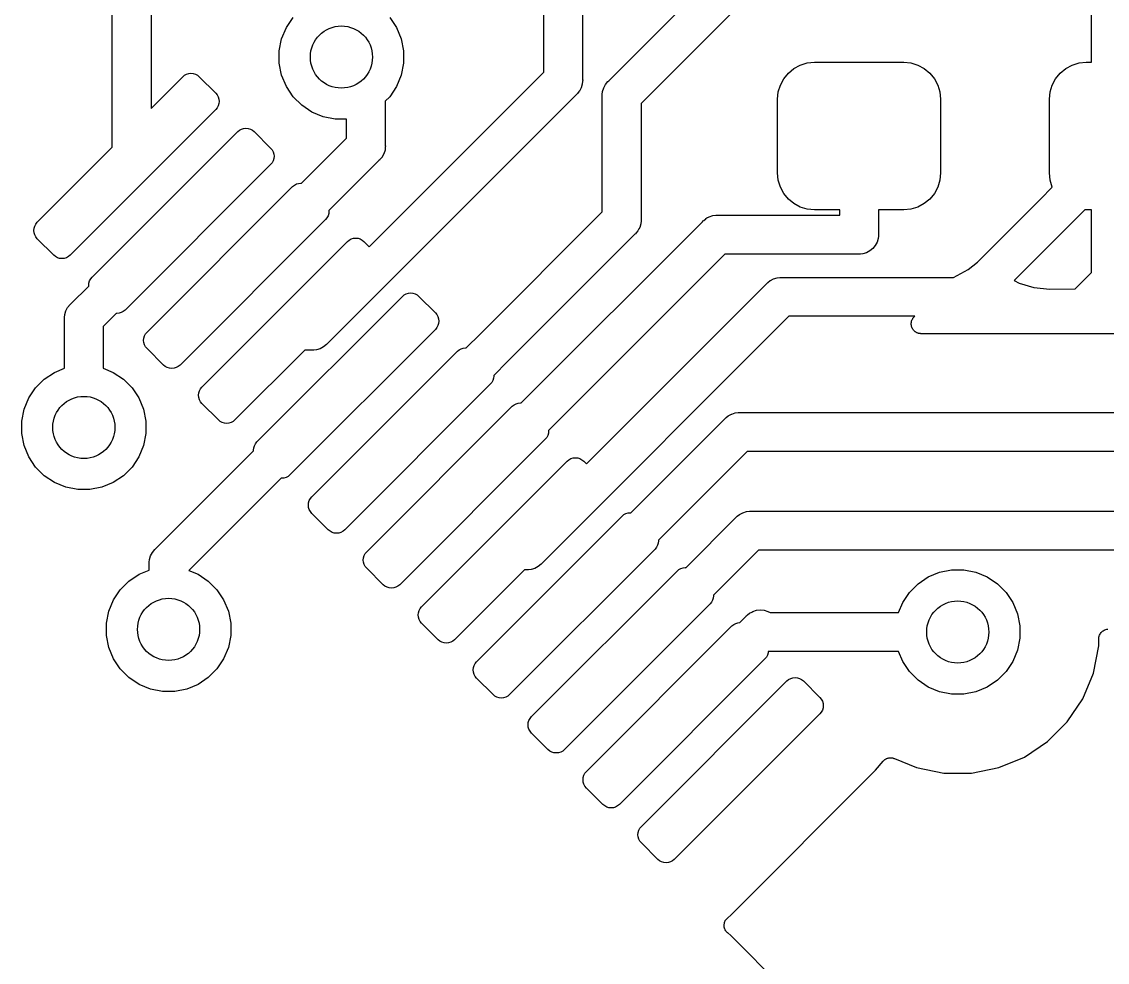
# Model space of a CAD drawing. Extents: x 1 to 139, y -76 to -1.
# Drawn here: x 21.28 to 28.27, y -65.64 to -59.59 of the extents above; entities that cross this region are included whole.
import ezdxf

# ---------------------------------------------------------------- set-up
doc = ezdxf.new("R2010")
doc.units = 0
doc.header["$MEASUREMENT"] = 0
doc.layers.add('BLACK', color=7, linetype='CONTINUOUS')

msp = doc.modelspace()

# ---------------------------------------------------------------- linework, layer by layer
at = {"layer": 'BLACK', "linetype": 'CONTINUOUS'}
for p, q in [((25.058, -59.9703), (27.18, -57.8482)), ((27.3891, -57.9927), (25.267, -60.1148)), ((24.64, -59.914), (24.64, -58.285)), ((24.89, -58.285), (24.89, -59.9597)), ((21.8618, -60.397), (21.8618, -59.462)), ((22.1118, -59.462), (22.1118, -60.147)), ((28.166, -59.85), (28.166, -59.4477)), ((22.983, -59.6269), (23.0268, -59.5614)), ((23.6482, -59.5614), (23.692, -59.6269)), ((22.9529, -59.6997), (22.983, -59.6269)), ((23.692, -59.6269), (23.7221, -59.6997)), ((22.9375, -59.777), (22.9529, -59.6997)), ((23.7221, -59.6997), (23.7375, -59.777)), ((22.9375, -59.8558), (22.9375, -59.777)), ((23.7375, -59.777), (23.7375, -59.8558)), ((22.9529, -59.9331), (22.9375, -59.8558)), ((23.7375, -59.8558), (23.7221, -59.9331)), ((26.2506, -59.89), (26.2916, -59.8681)), ((26.2916, -59.8681), (26.3362, -59.8546)), ((26.3362, -59.8546), (26.3825, -59.85)), ((26.3825, -59.85), (26.9575, -59.85)), ((26.9575, -59.85), (27.0038, -59.8546)), ((27.0038, -59.8546), (27.0484, -59.8681)), ((27.0484, -59.8681), (27.0894, -59.89)), ((28.0006, -59.89), (28.0416, -59.8681)), ((28.0416, -59.8681), (28.0862, -59.8546)), ((28.0862, -59.8546), (28.1325, -59.85)), ((28.1325, -59.85), (28.166, -59.85)), ((22.1118, -60.147), (22.3162, -59.9426)), ((22.3162, -59.9426), (22.3275, -59.9333)), ((22.3275, -59.9333), (22.3405, -59.9263)), ((22.3405, -59.9263), (22.3546, -59.9221)), ((22.3546, -59.9221), (22.3692, -59.9206)), ((22.3692, -59.9206), (22.3838, -59.9221)), ((22.3838, -59.9221), (22.3979, -59.9263)), ((22.3979, -59.9263), (22.4109, -59.9333)), ((22.4109, -59.9333), (22.4222, -59.9426)), ((22.4222, -59.9426), (22.5283, -60.0487)), ((22.983, -60.0059), (22.9529, -59.9331)), ((23.5168, -61.0372), (24.64, -59.914)), ((23.7221, -59.9331), (23.692, -60.0059)), ((26.1631, -59.9966), (26.185, -59.9556)), ((26.185, -59.9556), (26.2146, -59.9196)), ((26.2146, -59.9196), (26.2506, -59.89)), ((27.0894, -59.89), (27.1254, -59.9196)), ((27.1254, -59.9196), (27.155, -59.9556)), ((27.155, -59.9556), (27.1769, -59.9966)), ((27.9131, -59.9966), (27.935, -59.9556)), ((27.935, -59.9556), (27.9646, -59.9196)), ((27.9646, -59.9196), (28.0006, -59.89)), ((23.0268, -60.0714), (22.983, -60.0059)), ((23.692, -60.0059), (23.6482, -60.0714)), ((24.881, -60.0139), (24.8694, -60.0356)), ((24.8882, -59.9903), (24.881, -60.0139)), ((24.89, -59.9719), (24.8882, -59.9903)), ((24.89, -59.9597), (24.8906, -59.9658)), ((24.8906, -59.9658), (24.89, -59.9719)), ((24.89, -59.9719), (24.89, -59.9719)), ((25.0188, -60.0385), (25.026, -60.0149)), ((25.026, -60.0149), (25.0376, -59.9932)), ((25.0376, -59.9932), (25.0532, -59.9742)), ((25.0532, -59.9742), (25.058, -59.9703)), ((26.1496, -60.0412), (26.1631, -59.9966)), ((27.1769, -59.9966), (27.1904, -60.0412)), ((27.8996, -60.0412), (27.9131, -59.9966)), ((22.5283, -60.0487), (22.5376, -60.06)), ((22.5376, -60.06), (22.5446, -60.073)), ((22.5446, -60.073), (22.5488, -60.0871)), ((22.5488, -60.0871), (22.5503, -60.1017)), ((23.0825, -60.1271), (23.0268, -60.0714)), ((24.8491, -60.0585), (23.2457, -61.6618)), ((23.6482, -60.0714), (23.62, -60.0996)), ((24.8538, -60.0546), (24.8491, -60.0585)), ((24.8577, -60.0499), (24.8538, -60.0546)), ((24.8689, -60.0362), (24.8577, -60.0499)), ((24.8577, -60.0499), (24.8577, -60.0499)), ((24.8694, -60.0356), (24.8689, -60.0362)), ((25.0164, -60.063), (25.017, -60.0569)), ((25.017, -60.0691), (25.0164, -60.063)), ((25.017, -60.0569), (25.0188, -60.0385)), ((25.017, -60.0569), (25.017, -60.0569)), ((25.017, -60.8126), (25.017, -60.0691)), ((26.145, -60.0875), (26.1496, -60.0412)), ((26.145, -60.5625), (26.145, -60.0875)), ((27.1904, -60.0412), (27.195, -60.0875)), ((27.195, -60.0875), (27.195, -60.5625)), ((27.895, -60.0875), (27.8996, -60.0412)), ((27.895, -60.5625), (27.895, -60.0875)), ((22.5283, -60.1547), (21.5914, -61.0916)), ((22.5376, -60.1434), (22.5283, -60.1547)), ((22.5446, -60.1304), (22.5376, -60.1434)), ((22.5488, -60.1163), (22.5446, -60.1304)), ((22.5503, -60.1017), (22.5488, -60.1163)), ((23.148, -60.1709), (23.0825, -60.1271)), ((23.62, -60.0996), (23.62, -60.384)), ((25.267, -60.1148), (25.267, -60.8583)), ((23.2208, -60.201), (23.148, -60.1709)), ((23.2981, -60.2164), (23.2208, -60.201)), ((23.37, -60.2164), (23.2981, -60.2164)), ((23.37, -60.3383), (23.37, -60.2164)), ((21.7328, -61.2331), (22.6697, -60.2962)), ((22.6697, -60.2962), (22.6811, -60.2868)), ((22.6811, -60.2868), (22.6941, -60.2799)), ((22.6941, -60.2799), (22.7081, -60.2756)), ((22.7081, -60.2756), (22.7228, -60.2742)), ((22.7228, -60.2742), (22.7374, -60.2756)), ((22.7374, -60.2756), (22.7515, -60.2799)), ((22.7515, -60.2799), (22.7644, -60.2868)), ((22.7644, -60.2868), (22.7758, -60.2962)), ((22.7758, -60.2962), (22.8819, -60.4022)), ((23.0802, -60.6281), (23.37, -60.3383)), ((21.3793, -60.8795), (21.8618, -60.397)), ((22.8819, -60.4022), (22.8912, -60.4136)), ((22.8912, -60.4136), (22.8981, -60.4266)), ((22.8981, -60.4266), (22.9024, -60.4406)), ((22.9024, -60.4406), (22.9038, -60.4553)), ((23.611, -60.4382), (23.6004, -60.458)), ((23.6182, -60.4146), (23.611, -60.4382)), ((23.62, -60.3962), (23.6182, -60.4146)), ((23.62, -60.384), (23.6206, -60.3901)), ((23.6206, -60.3901), (23.62, -60.3962)), ((23.62, -60.3962), (23.62, -60.3962)), ((22.8819, -60.5083), (21.9449, -61.4452)), ((22.8912, -60.4969), (22.8819, -60.5083)), ((22.8981, -60.484), (22.8912, -60.4969)), ((22.9024, -60.4699), (22.8981, -60.484)), ((22.9038, -60.4553), (22.9024, -60.4699)), ((23.5791, -60.4828), (23.257, -60.8049)), ((23.5838, -60.4789), (23.5791, -60.4828)), ((23.5877, -60.4742), (23.5838, -60.4789)), ((23.5994, -60.4599), (23.5877, -60.4742)), ((23.5877, -60.4742), (23.5877, -60.4742)), ((23.6004, -60.458), (23.5994, -60.4599)), ((26.1496, -60.6088), (26.145, -60.5625)), ((27.195, -60.5625), (27.1904, -60.6088)), ((27.8996, -60.6088), (27.895, -60.5625)), ((22.0864, -61.5866), (23.0233, -60.6497)), ((23.0233, -60.6497), (23.0347, -60.6404)), ((23.0347, -60.6404), (23.0476, -60.6334)), ((23.0476, -60.6334), (23.0617, -60.6292)), ((23.0617, -60.6292), (23.0763, -60.6277)), ((23.0763, -60.6277), (23.0802, -60.6281)), ((26.1631, -60.6534), (26.1496, -60.6088)), ((26.185, -60.6944), (26.1631, -60.6534)), ((27.1769, -60.6534), (27.155, -60.6944)), ((27.1904, -60.6088), (27.1769, -60.6534)), ((27.8369, -60.7313), (27.9137, -60.6545)), ((27.9131, -60.6534), (27.8996, -60.6088)), ((27.9137, -60.6545), (27.9131, -60.6534)), ((26.2146, -60.7304), (26.185, -60.6944)), ((27.155, -60.6944), (27.1254, -60.7304)), ((26.2506, -60.76), (26.2146, -60.7304)), ((26.2916, -60.7819), (26.2506, -60.76)), ((26.3362, -60.7954), (26.2916, -60.7819)), ((26.3825, -60.8), (26.3362, -60.7954)), ((27.0038, -60.7954), (26.9575, -60.8)), ((27.0484, -60.7819), (27.0038, -60.7954)), ((27.0894, -60.76), (27.0484, -60.7819)), ((27.1254, -60.7304), (27.0894, -60.76)), ((27.4327, -61.1355), (27.8369, -60.7313)), ((27.8369, -60.7313), (27.8369, -60.7313)), ((23.2354, -60.8618), (22.2985, -61.7988)), ((23.2447, -60.8505), (23.2354, -60.8618)), ((23.2517, -60.8375), (23.2447, -60.8505)), ((23.2559, -60.8234), (23.2517, -60.8375)), ((23.2574, -60.8088), (23.2559, -60.8234)), ((23.257, -60.8049), (23.2574, -60.8088)), ((24.2298, -61.6), (25.017, -60.8126)), ((25.267, -60.8583), (25.2676, -60.8644)), ((25.2676, -60.8644), (25.267, -60.8705)), ((25.6696, -60.8673), (25.6826, -60.8566)), ((25.6826, -60.8566), (25.6838, -60.8556)), ((25.6838, -60.8556), (25.6904, -60.8521)), ((25.6838, -60.8556), (25.6838, -60.8556)), ((25.6838, -60.8556), (25.6838, -60.8556)), ((25.6904, -60.8521), (25.7055, -60.844)), ((25.7055, -60.844), (25.7291, -60.8368)), ((25.7291, -60.8368), (25.7475, -60.835)), ((25.7475, -60.835), (25.7536, -60.8344)), ((25.7475, -60.835), (25.7475, -60.835)), ((25.7536, -60.8344), (25.7597, -60.835)), ((25.7597, -60.835), (26.545, -60.835)), ((26.545, -60.8), (26.3825, -60.8)), ((26.545, -60.835), (26.545, -60.8)), ((26.9575, -60.8), (26.795, -60.8)), ((26.795, -60.8), (26.795, -60.9539)), ((28.1227, -60.799), (28.0137, -60.9081)), ((28.1325, -60.8), (28.1227, -60.799)), ((28.166, -60.8), (28.1325, -60.8)), ((28.166, -61.2023), (28.166, -60.8)), ((21.3573, -60.9325), (21.3587, -60.9179)), ((21.3587, -60.9472), (21.3573, -60.9325)), ((21.3587, -60.9179), (21.363, -60.9038)), ((21.363, -60.9038), (21.3699, -60.8909)), ((21.3699, -60.8909), (21.3793, -60.8795)), ((24.4944, -62.0423), (25.6609, -60.8759)), ((25.2464, -60.9342), (25.2347, -60.9484)), ((25.2525, -60.9228), (25.2464, -60.9342)), ((25.258, -60.9125), (25.2525, -60.9228)), ((25.2652, -60.8889), (25.258, -60.9125)), ((25.267, -60.8705), (25.2652, -60.8889)), ((25.267, -60.8705), (25.267, -60.8705)), ((25.6609, -60.8759), (25.6648, -60.8712)), ((25.6648, -60.8712), (25.6695, -60.8673)), ((25.6695, -60.8673), (25.6696, -60.8673)), ((28.0137, -60.9081), (27.6674, -61.2544)), ((28.0137, -60.9081), (28.0137, -60.9081)), ((21.363, -60.9612), (21.3587, -60.9472)), ((21.3699, -60.9742), (21.363, -60.9612)), ((21.3793, -60.9856), (21.3699, -60.9742)), ((21.4853, -61.0916), (21.3793, -60.9856)), ((22.4399, -61.9402), (23.3768, -61.0033)), ((23.3768, -61.0033), (23.3882, -60.9939)), ((23.3882, -60.9939), (23.4012, -60.987)), ((23.4012, -60.987), (23.4152, -60.9827)), ((23.4152, -60.9827), (23.4299, -60.9813)), ((23.4299, -60.9813), (23.4445, -60.9827)), ((23.4445, -60.9827), (23.4586, -60.987)), ((23.4586, -60.987), (23.4715, -60.9939)), ((23.4715, -60.9939), (23.4829, -61.0033)), ((23.4829, -61.0033), (23.5168, -61.0372)), ((25.2261, -60.9571), (24.4065, -61.7767)), ((25.2308, -60.9532), (25.2261, -60.9571)), ((25.2347, -60.9485), (25.2308, -60.9532)), ((25.2347, -60.9484), (25.2347, -60.9485)), ((26.7932, -60.9845), (26.786, -61.0081)), ((26.7947, -60.9688), (26.7932, -60.9845)), ((26.795, -60.9661), (26.7947, -60.9688)), ((26.795, -60.9539), (26.7956, -60.96)), ((26.7956, -60.96), (26.795, -60.9661)), ((26.7181, -61.076), (26.6945, -61.0832)), ((26.7398, -61.0644), (26.7181, -61.076)), ((26.7588, -61.0488), (26.7398, -61.0644)), ((26.7744, -61.0298), (26.7588, -61.0488)), ((26.786, -61.0081), (26.7744, -61.0298)), ((21.4967, -61.101), (21.4853, -61.0916)), ((21.5097, -61.1079), (21.4967, -61.101)), ((21.5237, -61.1122), (21.5097, -61.1079)), ((21.5384, -61.1136), (21.5237, -61.1122)), ((21.553, -61.1122), (21.5384, -61.1136)), ((21.5671, -61.1079), (21.553, -61.1122)), ((21.58, -61.101), (21.5671, -61.1079)), ((21.5914, -61.0916), (21.58, -61.101)), ((25.8054, -61.085), (24.6712, -62.2191)), ((26.6639, -61.085), (25.8054, -61.085)), ((26.67, -61.0856), (26.6639, -61.085)), ((26.6787, -61.0847), (26.67, -61.0856)), ((26.6945, -61.0832), (26.6787, -61.0847)), ((27.373, -61.1844), (27.4317, -61.1363)), ((27.4317, -61.1363), (27.432, -61.136)), ((27.432, -61.136), (27.4324, -61.1357)), ((27.432, -61.136), (27.432, -61.136)), ((27.432, -61.136), (27.432, -61.136)), ((27.4324, -61.1357), (27.4327, -61.1355)), ((27.2784, -61.235), (27.373, -61.1844)), ((28.0599, -61.3084), (28.166, -61.2023)), ((21.7109, -61.2861), (21.7123, -61.2715)), ((21.7112, -61.29), (21.7109, -61.2861)), ((21.7123, -61.2715), (21.7166, -61.2574)), ((21.7166, -61.2574), (21.7235, -61.2444)), ((21.7235, -61.2444), (21.7328, -61.2331)), ((24.9148, -62.4351), (26.074, -61.276)), ((26.074, -61.276), (26.0779, -61.2712)), ((26.0779, -61.2712), (26.0826, -61.2673)), ((26.0826, -61.2673), (26.0969, -61.2556)), ((26.0826, -61.2673), (26.0826, -61.2673)), ((26.0969, -61.2556), (26.0988, -61.2546)), ((26.0988, -61.2546), (26.1186, -61.244)), ((26.1186, -61.244), (26.1422, -61.2368)), ((26.1422, -61.2368), (26.1606, -61.235)), ((26.1606, -61.235), (26.1667, -61.2344)), ((26.1606, -61.235), (26.1606, -61.235)), ((26.1667, -61.2344), (26.1728, -61.235)), ((26.1728, -61.235), (27.2784, -61.235)), ((27.6674, -61.2544), (27.6997, -61.2716)), ((27.6997, -61.2716), (27.7954, -61.3006)), ((21.5955, -61.4058), (21.7112, -61.29)), ((23.7304, -61.3568), (23.7418, -61.3475)), ((23.7418, -61.3475), (23.7547, -61.3406)), ((23.7547, -61.3406), (23.7688, -61.3363)), ((23.7688, -61.3363), (23.7834, -61.3348)), ((23.7834, -61.3348), (23.7981, -61.3363)), ((23.7981, -61.3363), (23.8121, -61.3406)), ((23.8121, -61.3406), (23.8251, -61.3475)), ((23.8251, -61.3475), (23.8365, -61.3568)), ((27.7954, -61.3006), (27.8977, -61.3107)), ((27.8977, -61.3107), (28.0599, -61.3084)), ((21.5751, -61.4287), (21.5907, -61.4097)), ((21.5907, -61.4097), (21.5955, -61.4058)), ((22.7935, -62.2937), (23.7304, -61.3568)), ((23.8365, -61.3568), (23.9425, -61.4629)), ((21.5539, -61.4985), (21.5545, -61.4924)), ((21.5545, -61.4924), (21.5563, -61.474)), ((21.5545, -61.4924), (21.5545, -61.4924)), ((21.5563, -61.474), (21.5635, -61.4504)), ((21.5635, -61.4504), (21.5751, -61.4287)), ((21.888, -61.4668), (21.8045, -61.5503)), ((21.8919, -61.4672), (21.888, -61.4668)), ((21.9065, -61.4657), (21.8919, -61.4672)), ((21.9206, -61.4615), (21.9065, -61.4657)), ((21.9336, -61.4545), (21.9206, -61.4615)), ((21.9449, -61.4452), (21.9336, -61.4545)), ((23.9425, -61.4629), (23.9519, -61.4742)), ((23.9519, -61.4742), (23.9588, -61.4872)), ((23.9588, -61.4872), (23.9631, -61.5013)), ((26.2185, -61.485), (24.6274, -63.076)), ((27.0282, -61.485), (26.2185, -61.485)), ((27.0164, -61.498), (27.0184, -61.4957)), ((27.0184, -61.4957), (27.02, -61.4932)), ((27.02, -61.4932), (27.0223, -61.4909)), ((27.0223, -61.4909), (27.0243, -61.4884)), ((27.0243, -61.4884), (27.0267, -61.4865)), ((27.0267, -61.4865), (27.0282, -61.485)), ((21.5545, -61.5046), (21.5539, -61.4985)), ((21.5545, -61.819), (21.5545, -61.5046)), ((21.8045, -61.5503), (21.8045, -61.819)), ((23.9519, -61.5576), (23.9425, -61.5689)), ((23.9588, -61.5446), (23.9519, -61.5576)), ((23.9631, -61.5305), (23.9588, -61.5446)), ((23.9631, -61.5013), (23.9645, -61.5159)), ((23.9645, -61.5159), (23.9631, -61.5305)), ((27.0056, -61.5331), (27.0059, -61.5301)), ((27.0059, -61.5362), (27.0056, -61.5331)), ((27.0059, -61.5271), (27.0065, -61.5239)), ((27.0059, -61.5301), (27.0059, -61.5271)), ((27.0059, -61.5394), (27.0059, -61.5362)), ((27.0064, -61.5424), (27.0059, -61.5394)), ((27.0067, -61.5454), (27.0064, -61.5424)), ((27.0065, -61.5239), (27.0069, -61.5207)), ((27.0076, -61.5485), (27.0067, -61.5454)), ((27.0069, -61.5207), (27.0078, -61.5179)), ((27.0082, -61.5516), (27.0076, -61.5485)), ((27.0078, -61.5179), (27.0084, -61.5149)), ((27.0094, -61.5544), (27.0082, -61.5516)), ((27.0084, -61.5149), (27.0096, -61.5119)), ((27.0102, -61.5573), (27.0094, -61.5544)), ((27.0096, -61.5119), (27.0105, -61.5089)), ((27.0117, -61.5601), (27.0102, -61.5573)), ((27.0105, -61.5089), (27.012, -61.5063)), ((27.0129, -61.5631), (27.0117, -61.5601)), ((27.012, -61.5063), (27.0131, -61.5035)), ((27.0146, -61.5656), (27.0129, -61.5631)), ((27.0131, -61.5035), (27.0149, -61.5008)), ((27.016, -61.5683), (27.0146, -61.5656)), ((27.0149, -61.5008), (27.0164, -61.498)), ((22.0644, -61.6397), (22.0658, -61.625)), ((22.0658, -61.625), (22.0701, -61.611)), ((22.0701, -61.611), (22.077, -61.598)), ((22.077, -61.598), (22.0864, -61.5866)), ((23.9425, -61.5689), (23.0056, -62.5059)), ((24.1409, -61.6888), (24.2297, -61.6)), ((24.2297, -61.6), (24.2298, -61.6)), ((27.018, -61.5708), (27.016, -61.5683)), ((27.0197, -61.5734), (27.018, -61.5708)), ((27.0218, -61.5756), (27.0197, -61.5734)), ((27.0237, -61.5779), (27.0218, -61.5756)), ((27.0262, -61.58), (27.0237, -61.5779)), ((27.0284, -61.5823), (27.0262, -61.58)), ((27.0309, -61.584), (27.0284, -61.5823)), ((27.0332, -61.5859), (27.0309, -61.584)), ((27.036, -61.5874), (27.0332, -61.5859)), ((27.0387, -61.5892), (27.036, -61.5874)), ((27.0414, -61.5904), (27.0387, -61.5892)), ((27.0441, -61.5919), (27.0414, -61.5904)), ((27.0471, -61.5928), (27.0441, -61.5919)), ((27.0501, -61.5941), (27.0471, -61.5928)), ((27.053, -61.5947), (27.0501, -61.5941)), ((27.0559, -61.5956), (27.053, -61.5947)), ((27.0591, -61.596), (27.0559, -61.5956)), ((27.0622, -61.5966), (27.0591, -61.596)), ((27.0652, -61.5967), (27.0622, -61.5966)), ((27.0682, -61.597), (27.0652, -61.5967)), ((27.0691, -61.597), (27.0682, -61.597)), ((29.5565, -61.597), (27.0691, -61.597)), ((22.0658, -61.6543), (22.0644, -61.6397)), ((22.0701, -61.6684), (22.0658, -61.6543)), ((22.077, -61.6813), (22.0701, -61.6684)), ((22.0864, -61.6927), (22.077, -61.6813)), ((22.1924, -61.7988), (22.0864, -61.6927)), ((23.1016, -61.7028), (22.6521, -62.1523)), ((23.1469, -61.7028), (23.1016, -61.7028)), ((23.153, -61.7034), (23.1469, -61.7028)), ((23.1591, -61.7028), (23.153, -61.7034)), ((23.1775, -61.701), (23.1591, -61.7028)), ((23.1591, -61.7028), (23.1591, -61.7028)), ((23.2011, -61.6938), (23.1775, -61.701)), ((23.2228, -61.6822), (23.2011, -61.6938)), ((23.2418, -61.6666), (23.2228, -61.6822)), ((23.2457, -61.6618), (23.2418, -61.6666)), ((24.0839, -61.7104), (24.0953, -61.701)), ((24.0953, -61.701), (24.1083, -61.6941)), ((24.1083, -61.6941), (24.1223, -61.6898)), ((24.1223, -61.6898), (24.137, -61.6884)), ((24.137, -61.6884), (24.1409, -61.6888)), ((23.147, -62.6473), (24.0839, -61.7104)), ((21.49, -61.8457), (21.5545, -61.819)), ((21.8045, -61.819), (21.869, -61.8457)), ((22.2038, -61.8081), (22.1924, -61.7988)), ((22.2168, -61.815), (22.2038, -61.8081)), ((22.2308, -61.8193), (22.2168, -61.815)), ((22.2455, -61.8207), (22.2308, -61.8193)), ((22.2601, -61.8193), (22.2455, -61.8207)), ((22.2742, -61.815), (22.2601, -61.8193)), ((22.2871, -61.8081), (22.2742, -61.815)), ((22.2985, -61.7988), (22.2871, -61.8081)), ((24.4065, -61.7768), (24.3177, -61.8656)), ((24.4065, -61.7767), (24.4065, -61.7768)), ((21.3688, -61.9452), (21.4245, -61.8895)), ((21.4245, -61.8895), (21.49, -61.8457)), ((21.869, -61.8457), (21.9345, -61.8895)), ((21.9345, -61.8895), (21.9902, -61.9452)), ((24.3054, -61.9111), (24.2961, -61.9225)), ((24.3123, -61.8982), (24.3054, -61.9111)), ((24.3166, -61.8841), (24.3123, -61.8982)), ((24.318, -61.8695), (24.3166, -61.8841)), ((24.3177, -61.8656), (24.318, -61.8695)), ((21.325, -62.0107), (21.3688, -61.9452)), ((21.9902, -61.9452), (22.034, -62.0107)), ((22.418, -61.9932), (22.4194, -61.9786)), ((22.4194, -61.9786), (22.4237, -61.9645)), ((22.4237, -61.9645), (22.4306, -61.9515)), ((22.4306, -61.9515), (22.4399, -61.9402)), ((24.2961, -61.9225), (23.3592, -62.8594)), ((21.2949, -62.0835), (21.325, -62.0107)), ((22.034, -62.0107), (22.0641, -62.0835)), ((22.4194, -62.0078), (22.418, -61.9932)), ((22.4237, -62.0219), (22.4194, -62.0078)), ((22.4306, -62.0349), (22.4237, -62.0219)), ((22.4399, -62.0462), (22.4306, -62.0349)), ((22.546, -62.1523), (22.4399, -62.0462)), ((24.4375, -62.0639), (24.4489, -62.0546)), ((24.4489, -62.0546), (24.4618, -62.0477)), ((24.4618, -62.0477), (24.4759, -62.0434)), ((24.4759, -62.0434), (24.4905, -62.042)), ((24.4905, -62.042), (24.4944, -62.0423)), ((21.2795, -62.1608), (21.2949, -62.0835)), ((22.0641, -62.0835), (22.0795, -62.1608)), ((23.5006, -63.0008), (24.4375, -62.0639)), ((25.828, -62.1256), (25.8497, -62.114)), ((25.8497, -62.114), (25.8499, -62.1139)), ((25.8499, -62.1139), (25.8733, -62.1068)), ((25.8733, -62.1068), (25.8917, -62.105)), ((25.8917, -62.105), (25.8978, -62.1044)), ((25.8917, -62.105), (25.8917, -62.105)), ((25.8978, -62.1044), (25.9039, -62.105)), ((25.9039, -62.105), (29.7932, -62.105)), ((21.2795, -62.2396), (21.2795, -62.1608)), ((22.0795, -62.1608), (22.0795, -62.2396)), ((22.5574, -62.1616), (22.546, -62.1523)), ((22.5703, -62.1686), (22.5574, -62.1616)), ((22.5844, -62.1728), (22.5703, -62.1686)), ((22.599, -62.1743), (22.5844, -62.1728)), ((22.6137, -62.1728), (22.599, -62.1743)), ((22.6277, -62.1686), (22.6137, -62.1728)), ((22.6407, -62.1616), (22.6277, -62.1686)), ((22.6521, -62.1523), (22.6407, -62.1616)), ((25.2016, -62.7494), (25.8051, -62.1459)), ((25.8051, -62.1459), (25.809, -62.1412)), ((25.809, -62.1412), (25.8146, -62.1366)), ((25.8146, -62.1366), (25.828, -62.1256)), ((21.2949, -62.3169), (21.2795, -62.2396)), ((22.0795, -62.2396), (22.0641, -62.3169)), ((24.659, -62.2647), (24.6496, -62.2761)), ((24.6659, -62.2517), (24.659, -62.2647)), ((24.6702, -62.2377), (24.6659, -62.2517)), ((24.6716, -62.223), (24.6702, -62.2377)), ((24.6712, -62.2191), (24.6716, -62.223)), ((21.325, -62.3897), (21.2949, -62.3169)), ((22.0641, -62.3169), (22.034, -62.3897)), ((22.7715, -62.3468), (22.773, -62.3321)), ((22.773, -62.3321), (22.7772, -62.3181)), ((22.7772, -62.3181), (22.7842, -62.3051)), ((22.7842, -62.3051), (22.7935, -62.2937)), ((24.6496, -62.2761), (23.7127, -63.213)), ((21.3688, -62.4552), (21.325, -62.3897)), ((22.034, -62.3897), (21.9902, -62.4552)), ((22.141, -62.9816), (22.7719, -62.3507)), ((22.7719, -62.3507), (22.7715, -62.3468)), ((24.8024, -62.4081), (24.8154, -62.4012)), ((24.8154, -62.4012), (24.8295, -62.3969)), ((24.8295, -62.3969), (24.8441, -62.3955)), ((24.8441, -62.3955), (24.8587, -62.3969)), ((24.8587, -62.3969), (24.8728, -62.4012)), ((24.8728, -62.4012), (24.8858, -62.4081)), ((25.9496, -62.355), (25.3783, -62.9263)), ((29.8389, -62.355), (25.9496, -62.355)), ((21.4245, -62.5109), (21.3688, -62.4552)), ((21.9902, -62.4552), (21.9345, -62.5109)), ((23.8541, -63.3544), (24.7911, -62.4175)), ((24.7911, -62.4175), (24.8024, -62.4081)), ((24.8858, -62.4081), (24.8971, -62.4175)), ((24.8971, -62.4175), (24.9148, -62.4351)), ((21.49, -62.5547), (21.4245, -62.5109)), ((21.9345, -62.5109), (21.869, -62.5547)), ((22.9487, -62.5274), (22.3552, -63.121)), ((22.9526, -62.5278), (22.9487, -62.5274)), ((22.9672, -62.5264), (22.9526, -62.5278)), ((22.9813, -62.5221), (22.9672, -62.5264)), ((22.9942, -62.5152), (22.9813, -62.5221)), ((23.0056, -62.5059), (22.9942, -62.5152)), ((21.5628, -62.5848), (21.49, -62.5547)), ((21.6401, -62.6002), (21.5628, -62.5848)), ((21.7189, -62.6002), (21.6401, -62.6002)), ((21.7962, -62.5848), (21.7189, -62.6002)), ((21.869, -62.5547), (21.7962, -62.5848)), ((23.1265, -62.6857), (23.1308, -62.6716)), ((23.1308, -62.6716), (23.1377, -62.6586)), ((23.1377, -62.6586), (23.147, -62.6473)), ((23.1251, -62.7003), (23.1265, -62.6857)), ((23.1265, -62.7149), (23.1251, -62.7003)), ((23.1308, -62.729), (23.1265, -62.7149)), ((23.1377, -62.742), (23.1308, -62.729)), ((23.147, -62.7533), (23.1377, -62.742)), ((23.2531, -62.8594), (23.147, -62.7533)), ((25.1689, -62.7548), (25.183, -62.7505)), ((25.183, -62.7505), (25.1976, -62.7491)), ((25.1976, -62.7491), (25.2016, -62.7494)), ((25.9041, -62.7584), (25.9218, -62.749)), ((25.9218, -62.749), (25.9454, -62.7418)), ((25.9454, -62.7418), (25.9638, -62.74)), ((25.9638, -62.74), (25.9699, -62.7394)), ((25.9638, -62.74), (25.9638, -62.74)), ((25.9699, -62.7394), (25.976, -62.74)), ((25.976, -62.74), (31.9439, -62.74)), ((24.2077, -63.7079), (25.1446, -62.771)), ((25.1446, -62.771), (25.156, -62.7617)), ((25.156, -62.7617), (25.1689, -62.7548)), ((25.5551, -63.103), (25.8772, -62.7809)), ((25.8772, -62.7809), (25.8811, -62.7762)), ((25.8811, -62.7762), (25.8858, -62.7723)), ((25.8858, -62.7723), (25.9001, -62.7606)), ((25.8858, -62.7723), (25.8858, -62.7723)), ((25.9001, -62.7606), (25.9041, -62.7584)), ((23.2645, -62.8687), (23.2531, -62.8594)), ((23.2774, -62.8757), (23.2645, -62.8687)), ((23.2915, -62.8799), (23.2774, -62.8757)), ((23.3061, -62.8814), (23.2915, -62.8799)), ((23.3208, -62.8799), (23.3061, -62.8814)), ((23.3348, -62.8757), (23.3208, -62.8799)), ((23.3478, -62.8687), (23.3348, -62.8757)), ((23.3592, -62.8594), (23.3478, -62.8687)), ((25.373, -62.9588), (25.3661, -62.9718)), ((25.3773, -62.9448), (25.373, -62.9588)), ((25.3787, -62.9301), (25.3773, -62.9448)), ((25.3783, -62.9263), (25.3787, -62.9301)), ((22.1018, -63.0498), (22.109, -63.0263)), ((22.109, -63.0263), (22.1206, -63.0046)), ((22.1206, -63.0046), (22.1362, -62.9855)), ((22.1362, -62.9855), (22.141, -62.9816)), ((23.4801, -63.0392), (23.4843, -63.0252)), ((23.4843, -63.0252), (23.4913, -63.0122)), ((23.4913, -63.0122), (23.5006, -63.0008)), ((25.3567, -62.9832), (24.4198, -63.9201)), ((25.3661, -62.9718), (25.3567, -62.9832)), ((26.0217, -62.99), (25.7319, -63.2798)), ((31.8982, -62.99), (26.0217, -62.99)), ((22.0994, -63.0743), (22.1, -63.0682)), ((22.1, -63.0805), (22.0994, -63.0743)), ((22.1, -63.0682), (22.1018, -63.0498)), ((22.1, -63.0682), (22.1, -63.0682)), ((22.1, -63.1188), (22.1, -63.0805)), ((23.4786, -63.0539), (23.4801, -63.0392)), ((23.4801, -63.0685), (23.4786, -63.0539)), ((23.4843, -63.0826), (23.4801, -63.0685)), ((23.4913, -63.0955), (23.4843, -63.0826)), ((23.5006, -63.1069), (23.4913, -63.0955)), ((24.6045, -63.0964), (24.5828, -63.108)), ((24.6235, -63.0808), (24.6045, -63.0964)), ((24.6274, -63.076), (24.6235, -63.0808)), ((25.5366, -63.1041), (25.5512, -63.1026)), ((25.5512, -63.1026), (25.5551, -63.103)), ((21.97, -63.1893), (22.0355, -63.1455)), ((22.0355, -63.1455), (22.1, -63.1188)), ((22.3552, -63.121), (22.4145, -63.1455)), ((22.4145, -63.1455), (22.48, -63.1893)), ((23.6067, -63.213), (23.5006, -63.1069)), ((24.5158, -63.117), (24.0663, -63.5665)), ((24.5286, -63.117), (24.5158, -63.117)), ((24.5347, -63.1176), (24.5286, -63.117)), ((24.5408, -63.117), (24.5347, -63.1176)), ((24.5592, -63.1152), (24.5408, -63.117)), ((24.5408, -63.117), (24.5408, -63.117)), ((24.5828, -63.108), (24.5592, -63.1152)), ((24.5612, -64.0615), (25.4982, -63.1246)), ((25.4982, -63.1246), (25.5095, -63.1153)), ((25.5095, -63.1153), (25.5225, -63.1083)), ((25.5225, -63.1083), (25.5366, -63.1041)), ((27.05, -63.2063), (27.1155, -63.1625)), ((27.1155, -63.1625), (27.1883, -63.1324)), ((27.1883, -63.1324), (27.2656, -63.117)), ((27.2656, -63.117), (27.3444, -63.117)), ((27.3444, -63.117), (27.4217, -63.1324)), ((27.4217, -63.1324), (27.4945, -63.1625)), ((27.4945, -63.1625), (27.56, -63.2063)), ((21.9143, -63.245), (21.97, -63.1893)), ((22.48, -63.1893), (22.5357, -63.245)), ((23.618, -63.2223), (23.6067, -63.213)), ((23.631, -63.2292), (23.618, -63.2223)), ((23.6451, -63.2335), (23.631, -63.2292)), ((23.6597, -63.2349), (23.6451, -63.2335)), ((23.6743, -63.2335), (23.6597, -63.2349)), ((23.6884, -63.2292), (23.6743, -63.2335)), ((23.7014, -63.2223), (23.6884, -63.2292)), ((23.7127, -63.213), (23.7014, -63.2223)), ((26.9943, -63.262), (27.05, -63.2063)), ((27.56, -63.2063), (27.6157, -63.262)), ((21.8404, -63.3833), (21.8705, -63.3105)), ((21.8705, -63.3105), (21.9143, -63.245)), ((22.5357, -63.245), (22.5795, -63.3105)), ((22.5795, -63.3105), (22.6096, -63.3833)), ((25.7266, -63.3124), (25.7196, -63.3253)), ((25.7308, -63.2983), (25.7266, -63.3124)), ((25.7323, -63.2837), (25.7308, -63.2983)), ((25.7319, -63.2798), (25.7323, -63.2837)), ((26.9505, -63.3275), (26.9943, -63.262)), ((27.6157, -63.262), (27.6595, -63.3275)), ((23.8336, -63.3928), (23.8379, -63.3787)), ((23.8379, -63.3787), (23.8448, -63.3658)), ((23.8448, -63.3658), (23.8541, -63.3544)), ((25.7103, -63.3367), (24.7734, -64.2736)), ((25.7196, -63.3253), (25.7103, -63.3367)), ((25.9869, -63.384), (26.0105, -63.3768)), ((26.0105, -63.3768), (26.035, -63.3744)), ((26.035, -63.3744), (26.035, -63.3744)), ((26.035, -63.3744), (26.0595, -63.3768)), ((26.0595, -63.3768), (26.0831, -63.384)), ((26.9238, -63.392), (26.9505, -63.3275)), ((27.6595, -63.3275), (27.6896, -63.4003)), ((21.825, -63.4606), (21.8404, -63.3833)), ((22.6096, -63.3833), (22.625, -63.4606)), ((23.8322, -63.4074), (23.8336, -63.3928)), ((23.8336, -63.4221), (23.8322, -63.4074)), ((23.8379, -63.4361), (23.8336, -63.4221)), ((23.8448, -63.4491), (23.8379, -63.4361)), ((23.8541, -63.4605), (23.8448, -63.4491)), ((25.9018, -63.4565), (25.9423, -63.4159)), ((25.9423, -63.4159), (25.9462, -63.4112)), ((25.9462, -63.4112), (25.9509, -63.4073)), ((25.9509, -63.4073), (25.9652, -63.3956)), ((25.9509, -63.4073), (25.9509, -63.4073)), ((25.9652, -63.3956), (25.9787, -63.3883)), ((25.9652, -63.3956), (25.9652, -63.3956)), ((25.9652, -63.3956), (25.9652, -63.3956)), ((25.9787, -63.3883), (25.9869, -63.384)), ((26.0831, -63.384), (26.0981, -63.392)), ((26.0981, -63.392), (26.9238, -63.392)), ((27.6896, -63.4003), (27.705, -63.4776)), ((21.825, -63.5394), (21.825, -63.4606)), ((22.625, -63.4606), (22.625, -63.5394)), ((23.9602, -63.5665), (23.8541, -63.4605)), ((24.9148, -64.415), (25.8517, -63.4781)), ((25.8517, -63.4781), (25.8631, -63.4688)), ((25.8631, -63.4688), (25.876, -63.4619)), ((25.876, -63.4619), (25.8901, -63.4576)), ((25.8901, -63.4576), (25.9018, -63.4565)), ((27.705, -63.4776), (27.705, -63.5564)), ((28.2241, -63.5256), (28.2279, -63.521)), ((28.2279, -63.521), (28.2318, -63.5164)), ((28.2318, -63.5164), (28.2319, -63.5163)), ((28.2319, -63.5163), (28.2321, -63.5161)), ((28.2321, -63.5161), (28.2368, -63.5123)), ((28.2368, -63.5123), (28.2414, -63.5086)), ((28.2414, -63.5086), (28.2416, -63.5085)), ((28.2416, -63.5085), (28.2417, -63.5084)), ((28.2417, -63.5084), (28.2471, -63.5056)), ((28.2471, -63.5056), (28.2523, -63.5028)), ((28.2523, -63.5028), (28.2525, -63.5027)), ((28.2525, -63.5027), (28.2527, -63.5026)), ((28.2527, -63.5026), (28.2584, -63.501)), ((28.2584, -63.501), (28.2642, -63.4992)), ((28.2642, -63.4992), (28.2644, -63.4992)), ((28.2644, -63.4992), (28.2646, -63.4991)), ((28.2646, -63.4991), (28.2705, -63.4986)), ((21.8404, -63.6167), (21.825, -63.5394)), ((22.625, -63.5394), (22.6096, -63.6167)), ((23.9716, -63.5758), (23.9602, -63.5665)), ((23.9845, -63.5828), (23.9716, -63.5758)), ((23.9986, -63.587), (23.9845, -63.5828)), ((24.0132, -63.5885), (23.9986, -63.587)), ((24.0279, -63.587), (24.0132, -63.5885)), ((24.0419, -63.5828), (24.0279, -63.587)), ((24.0549, -63.5758), (24.0419, -63.5828)), ((24.0663, -63.5665), (24.0549, -63.5758)), ((27.705, -63.5564), (27.6896, -63.6337)), ((28.213, -63.5606), (28.2137, -63.5546)), ((28.213, -63.561), (28.213, -63.5606)), ((28.213, -63.5611), (28.213, -63.561)), ((28.213, -63.5615), (28.213, -63.5611)), ((28.213, -63.5611), (28.213, -63.5611)), ((28.213, -63.6064), (28.213, -63.5615)), ((28.2137, -63.5546), (28.2143, -63.5487)), ((28.2143, -63.5487), (28.2144, -63.5485)), ((28.2144, -63.5483), (28.2162, -63.5426)), ((28.2144, -63.5485), (28.2144, -63.5483)), ((28.2162, -63.5426), (28.218, -63.5369)), ((28.218, -63.5369), (28.2181, -63.5367)), ((28.2181, -63.5365), (28.221, -63.5312)), ((28.2181, -63.5367), (28.2181, -63.5365)), ((28.221, -63.5312), (28.2239, -63.526)), ((28.2239, -63.526), (28.224, -63.5258)), ((28.224, -63.5258), (28.2241, -63.5256)), ((21.8705, -63.6895), (21.8404, -63.6167)), ((22.6096, -63.6167), (22.5795, -63.6895)), ((26.0844, -63.6519), (26.0801, -63.6659)), ((26.0853, -63.642), (26.0844, -63.6519)), ((26.9238, -63.642), (26.0853, -63.642)), ((26.9505, -63.7065), (26.9238, -63.642)), ((27.6896, -63.6337), (27.6595, -63.7065)), ((28.1781, -63.7819), (28.213, -63.6064)), ((21.9143, -63.755), (21.8705, -63.6895)), ((22.5795, -63.6895), (22.5357, -63.755)), ((24.1872, -63.7463), (24.1914, -63.7323)), ((24.1914, -63.7323), (24.1984, -63.7193)), ((24.1984, -63.7193), (24.2077, -63.7079)), ((26.0638, -63.6903), (25.1269, -64.6272)), ((26.0732, -63.6789), (26.0638, -63.6903)), ((26.0801, -63.6659), (26.0732, -63.6789)), ((26.9943, -63.772), (26.9505, -63.7065)), ((27.6595, -63.7065), (27.6157, -63.772)), ((21.97, -63.8107), (21.9143, -63.755)), ((22.5357, -63.755), (22.48, -63.8107)), ((24.1857, -63.761), (24.1872, -63.7463)), ((24.1872, -63.7756), (24.1857, -63.761)), ((24.1914, -63.7897), (24.1872, -63.7756)), ((24.1984, -63.8026), (24.1914, -63.7897)), ((27.05, -63.8277), (26.9943, -63.772)), ((27.6157, -63.772), (27.56, -63.8277)), ((28.1097, -63.9471), (28.1781, -63.7819)), ((22.0355, -63.8545), (21.97, -63.8107)), ((22.1083, -63.8846), (22.0355, -63.8545)), ((22.4145, -63.8545), (22.3417, -63.8846)), ((22.48, -63.8107), (22.4145, -63.8545)), ((24.2077, -63.814), (24.1984, -63.8026)), ((24.3138, -63.9201), (24.2077, -63.814)), ((25.2684, -64.7686), (26.2053, -63.8317)), ((26.2053, -63.8317), (26.2166, -63.8224)), ((26.2166, -63.8224), (26.2296, -63.8154)), ((26.2296, -63.8154), (26.2437, -63.8112)), ((26.2437, -63.8112), (26.2583, -63.8097)), ((26.2583, -63.8097), (26.2729, -63.8112)), ((26.2729, -63.8112), (26.287, -63.8154)), ((26.287, -63.8154), (26.3, -63.8224)), ((26.3, -63.8224), (26.3113, -63.8317)), ((26.3113, -63.8317), (26.4174, -63.9378)), ((27.1155, -63.8715), (27.05, -63.8277)), ((27.1883, -63.9016), (27.1155, -63.8715)), ((27.4945, -63.8715), (27.4217, -63.9016)), ((27.56, -63.8277), (27.4945, -63.8715)), ((22.1856, -63.9), (22.1083, -63.8846)), ((22.2644, -63.9), (22.1856, -63.9)), ((22.3417, -63.8846), (22.2644, -63.9)), ((24.3251, -63.9294), (24.3138, -63.9201)), ((24.3381, -63.9363), (24.3251, -63.9294)), ((24.3522, -63.9406), (24.3381, -63.9363)), ((24.3668, -63.942), (24.3522, -63.9406)), ((24.3814, -63.9406), (24.3668, -63.942)), ((24.3955, -63.9363), (24.3814, -63.9406)), ((24.4085, -63.9294), (24.3955, -63.9363)), ((24.4198, -63.9201), (24.4085, -63.9294)), ((26.4174, -63.9378), (26.4267, -63.9491)), ((27.2656, -63.917), (27.1883, -63.9016)), ((27.3444, -63.917), (27.2656, -63.917)), ((27.4217, -63.9016), (27.3444, -63.917)), ((26.4267, -63.9491), (26.4337, -63.9621)), ((26.4337, -63.9621), (26.4379, -63.9762)), ((26.4379, -64.0054), (26.4337, -64.0195)), ((26.4379, -63.9762), (26.4394, -63.9908)), ((26.4394, -63.9908), (26.4379, -64.0054)), ((28.0103, -64.0958), (28.1097, -63.9471)), ((24.545, -64.0858), (24.5519, -64.0729)), ((24.5519, -64.0729), (24.5612, -64.0615)), ((26.4174, -64.0438), (25.4805, -64.9807)), ((26.4267, -64.0325), (26.4174, -64.0438)), ((26.4337, -64.0195), (26.4267, -64.0325)), ((24.5393, -64.1145), (24.5407, -64.0999)), ((24.5407, -64.1292), (24.5393, -64.1145)), ((24.5407, -64.0999), (24.545, -64.0858)), ((24.545, -64.1432), (24.5407, -64.1292)), ((24.5519, -64.1562), (24.545, -64.1432)), ((27.8838, -64.2223), (28.0103, -64.0958)), ((24.5612, -64.1676), (24.5519, -64.1562)), ((24.6673, -64.2736), (24.5612, -64.1676)), ((24.6787, -64.283), (24.6673, -64.2736)), ((24.6916, -64.2899), (24.6787, -64.283)), ((24.7057, -64.2942), (24.6916, -64.2899)), ((24.749, -64.2899), (24.735, -64.2942)), ((24.762, -64.283), (24.749, -64.2899)), ((24.7734, -64.2736), (24.762, -64.283)), ((27.7351, -64.3217), (27.8838, -64.2223)), ((24.7203, -64.2956), (24.7057, -64.2942)), ((24.735, -64.2942), (24.7203, -64.2956)), ((26.7764, -64.4072), (26.8239, -64.3493)), ((26.8239, -64.3493), (26.8244, -64.3486)), ((26.8244, -64.3486), (26.8265, -64.3466)), ((26.8265, -64.3466), (26.8283, -64.3444)), ((26.8283, -64.3444), (26.8309, -64.3423)), ((26.8309, -64.3423), (26.8333, -64.34)), ((26.8333, -64.34), (26.8357, -64.3384)), ((26.8357, -64.3384), (26.8379, -64.3366)), ((26.8379, -64.3366), (26.8409, -64.3351)), ((26.8409, -64.3351), (26.8437, -64.3332)), ((26.8437, -64.3332), (26.8463, -64.3322)), ((26.8463, -64.3322), (26.8489, -64.3308)), ((26.8489, -64.3308), (26.8521, -64.3299)), ((26.8521, -64.3299), (26.8552, -64.3286)), ((26.8552, -64.3286), (26.858, -64.3281)), ((26.858, -64.3281), (26.8607, -64.3273)), ((26.8607, -64.3273), (26.8641, -64.3269)), ((26.8641, -64.3269), (26.8674, -64.3263)), ((26.8674, -64.3263), (26.8702, -64.3264)), ((26.8702, -64.3264), (26.8731, -64.3261)), ((26.8731, -64.3261), (26.8764, -64.3264)), ((26.8764, -64.3264), (26.8798, -64.3265)), ((26.8798, -64.3265), (26.8826, -64.327)), ((26.8826, -64.327), (26.8854, -64.3273)), ((26.8854, -64.3273), (26.8886, -64.3283)), ((26.8886, -64.3283), (26.8919, -64.329)), ((26.8919, -64.329), (26.8945, -64.3301)), ((26.8945, -64.3301), (26.8973, -64.3309)), ((26.8973, -64.3309), (27.0401, -64.3901)), ((27.5699, -64.3901), (27.7351, -64.3217)), ((24.8985, -64.4394), (24.9055, -64.4264)), ((24.9055, -64.4264), (24.9148, -64.415)), ((25.8439, -65.3397), (26.7764, -64.4072)), ((27.0401, -64.3901), (27.2156, -64.425)), ((27.2156, -64.425), (27.3944, -64.425)), ((27.3944, -64.425), (27.5699, -64.3901)), ((24.8928, -64.4681), (24.8943, -64.4535)), ((24.8943, -64.4827), (24.8928, -64.4681)), ((24.8943, -64.4535), (24.8985, -64.4394)), ((24.8985, -64.4968), (24.8943, -64.4827)), ((24.9055, -64.5098), (24.8985, -64.4968)), ((24.9148, -64.5211), (24.9055, -64.5098)), ((25.0209, -64.6272), (24.9148, -64.5211)), ((25.0322, -64.6365), (25.0209, -64.6272)), ((25.0452, -64.6434), (25.0322, -64.6365)), ((25.1156, -64.6365), (25.1026, -64.6434)), ((25.1269, -64.6272), (25.1156, -64.6365)), ((25.0593, -64.6477), (25.0452, -64.6434)), ((25.0739, -64.6491), (25.0593, -64.6477)), ((25.0885, -64.6477), (25.0739, -64.6491)), ((25.1026, -64.6434), (25.0885, -64.6477)), ((25.2521, -64.7929), (25.259, -64.78)), ((25.259, -64.78), (25.2684, -64.7686)), ((25.2464, -64.8216), (25.2478, -64.807)), ((25.2478, -64.8363), (25.2464, -64.8216)), ((25.2478, -64.807), (25.2521, -64.7929)), ((25.2521, -64.8503), (25.2478, -64.8363)), ((25.259, -64.8633), (25.2521, -64.8503)), ((25.2684, -64.8747), (25.259, -64.8633)), ((25.3744, -64.9807), (25.2684, -64.8747)), ((25.3858, -64.9901), (25.3744, -64.9807)), ((25.3987, -64.997), (25.3858, -64.9901)), ((25.4691, -64.9901), (25.4562, -64.997)), ((25.4805, -64.9807), (25.4691, -64.9901)), ((25.4128, -65.0013), (25.3987, -64.997)), ((25.4275, -65.0027), (25.4128, -65.0013)), ((25.4421, -65.0013), (25.4275, -65.0027)), ((25.4562, -64.997), (25.4421, -65.0013)), ((25.8011, -65.4106), (25.8012, -65.4045)), ((25.8012, -65.3982), (25.8025, -65.3922)), ((25.8012, -65.3984), (25.8012, -65.3982)), ((25.8012, -65.3986), (25.8012, -65.3984)), ((25.8012, -65.4045), (25.8012, -65.3986)), ((25.8025, -65.3922), (25.8037, -65.3864)), ((25.8037, -65.3862), (25.8038, -65.386)), ((25.8037, -65.3864), (25.8037, -65.3862)), ((25.8038, -65.386), (25.8061, -65.3805)), ((25.8061, -65.3805), (25.8084, -65.375)), ((25.8084, -65.375), (25.8085, -65.3748)), ((25.8085, -65.3748), (25.8086, -65.3746)), ((25.8086, -65.3746), (25.8119, -65.3698)), ((25.8119, -65.3698), (25.8153, -65.3647)), ((25.8153, -65.3647), (25.8155, -65.3645)), ((25.8155, -65.3645), (25.8156, -65.3644)), ((25.8156, -65.3644), (25.8198, -65.3602)), ((25.8198, -65.3602), (25.8241, -65.3559)), ((25.8241, -65.3559), (25.8439, -65.3397)), ((25.8012, -65.4108), (25.8011, -65.4106)), ((25.8012, -65.4109), (25.8012, -65.4108)), ((25.8023, -65.4168), (25.8012, -65.4109)), ((25.8034, -65.4227), (25.8023, -65.4168)), ((25.8035, -65.4229), (25.8034, -65.4227)), ((25.8035, -65.4231), (25.8035, -65.4229)), ((25.8058, -65.4287), (25.8035, -65.4231)), ((25.808, -65.4342), (25.8058, -65.4287)), ((25.8081, -65.4344), (25.808, -65.4342)), ((25.8082, -65.4346), (25.8081, -65.4344)), ((25.8115, -65.4396), (25.8082, -65.4346)), ((25.8148, -65.4446), (25.8115, -65.4396)), ((25.8149, -65.4448), (25.8148, -65.4446)), ((25.815, -65.4449), (25.8149, -65.4448)), ((25.8192, -65.4492), (25.815, -65.4449)), ((25.8234, -65.4535), (25.8192, -65.4492)), ((25.8237, -65.4538), (25.8234, -65.4535)), ((25.8241, -65.4541), (25.8237, -65.4538)), ((25.8237, -65.4538), (25.8237, -65.4538)), ((25.8237, -65.4538), (25.8237, -65.4538)), ((25.8439, -65.4703), (25.8241, -65.4541)), ((26.7764, -66.4028), (25.8439, -65.4703))]:
    msp.add_line(p, q, dxfattribs=at)
at = {"layer": 'BLACK'}
for centre in [(23.3375, -59.8164), (21.6795, -62.2002), (22.225, -63.5), (27.305, -63.517)]:
    msp.add_circle(centre, 0.2, dxfattribs=at)

doc.saveas('drawing.dxf')
